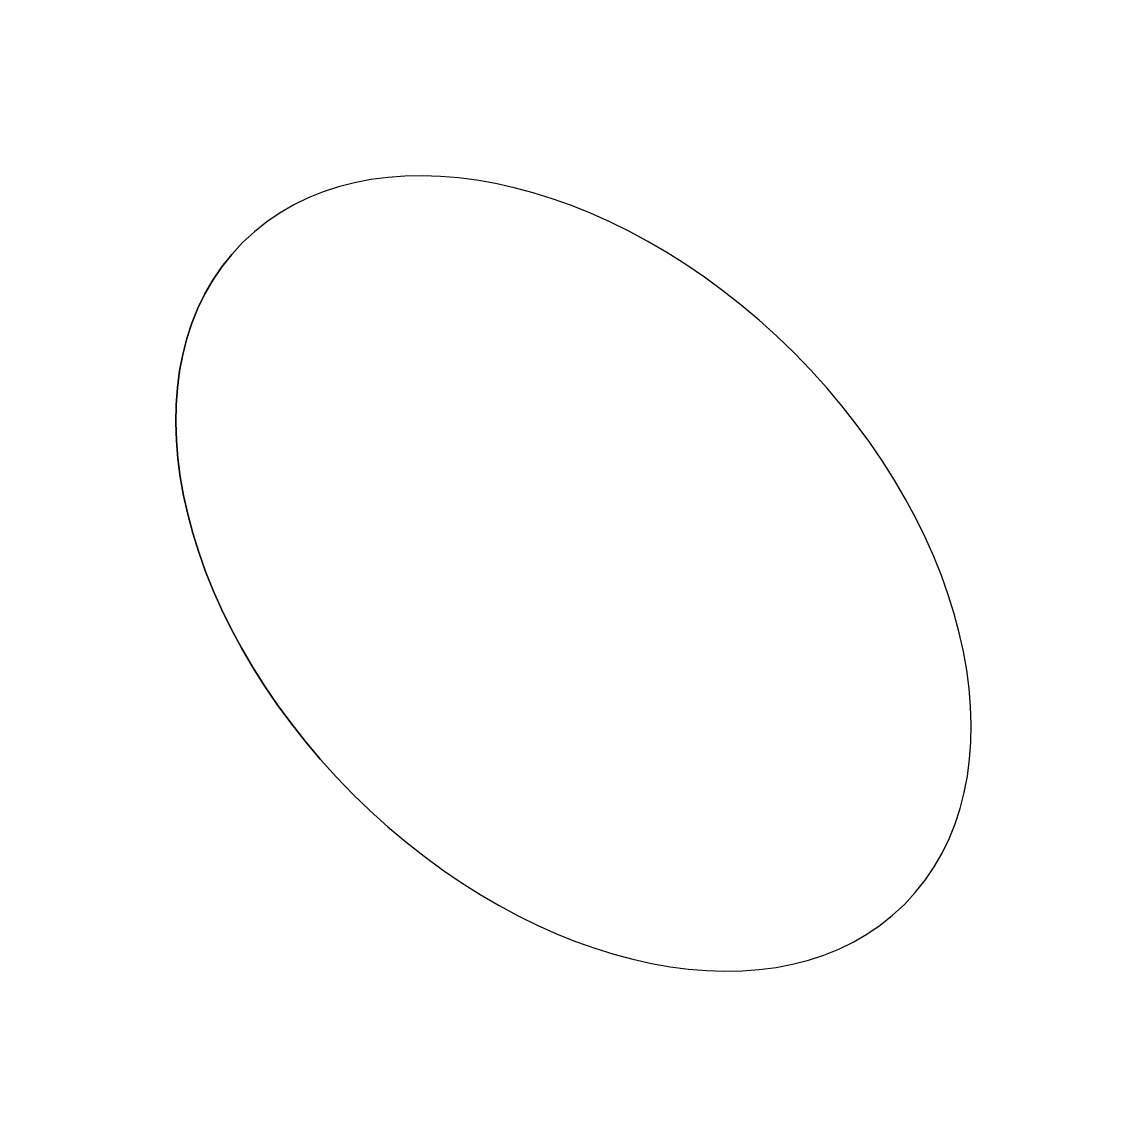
# Model space of a CAD drawing. Header units: millimetres. Extents: x 2.9 to 17.1, y -11.1 to 3.1.
import ezdxf

# ---------------------------------------------------------------- set-up
doc = ezdxf.new("R2010")
doc.units = ezdxf.units.MM
doc.layers.get('0').update_dxf_attribs({"linetype": 'CONTINUOUS'})

# ---------------------------------------------------------------- blocks, each defined once
blk = doc.blocks.new('B')
blk.add_circle((0, 0), 2)
blk.add_arc((0, 0), 2, 0, 90)

msp = doc.modelspace()

# ---------------------------------------------------------------- block references
at = {"color": 1, "xscale": -2, "yscale": 3, "rotation": 45}
msp.add_blockref('B', (10, -4, 3), dxfattribs=at)

doc.saveas('drawing.dxf')
